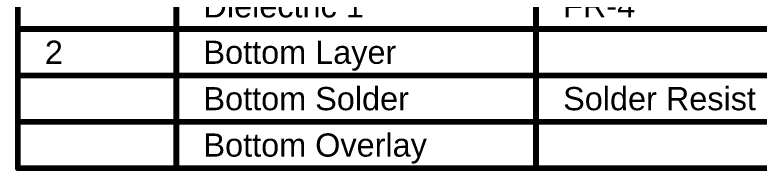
# Model space of a CAD drawing. Header units: inches. Extents: x 0 to 12.7, y -0.1 to 3.5.
# Drawn here: x 1.567 to 3.491, y 1.556 to 1.961 of the extents above; entities that cross this region are included whole.
import ezdxf

# ---------------------------------------------------------------- set-up
doc = ezdxf.new("R2010")
doc.units = ezdxf.units.IN
doc.header["$MEASUREMENT"] = 0
doc.layers.add('Fabrication', color=76, linetype='Continuous')
doc.styles.add('Arial', font='', dxfattribs={"height": 0.2})
doc.styles.get('Arial').set_extended_font_data('Arial')

msp = doc.modelspace()

# ---------------------------------------------------------------- linework, layer by layer
at = {"layer": 'Fabrication'}
for points in [[(1.5743, 1.564, 0.015, 0.015, 0), (1.5743, 2.524, 0.015, 0.015, 0)], [(1.9843, 1.564, 0.015, 0.015, 0), (1.9843, 2.524, 0.015, 0.015, 0)], [(2.914, 1.564, 0.015, 0.015, 0), (2.914, 2.524, 0.015, 0.015, 0)], [(1.5743, 1.924, 0.015, 0.015, 0), (1.9843, 1.924, 0.015, 0.015, 0)], [(1.9843, 1.924, 0.015, 0.015, 0), (2.914, 1.924, 0.015, 0.015, 0)], [(2.914, 1.924, 0.015, 0.015, 0), (3.7738, 1.924, 0.015, 0.015, 0)], [(1.5743, 1.804, 0.015, 0.015, 0), (1.9843, 1.804, 0.015, 0.015, 0)], [(1.9843, 1.804, 0.015, 0.015, 0), (2.914, 1.804, 0.015, 0.015, 0)], [(2.914, 1.804, 0.015, 0.015, 0), (3.7738, 1.804, 0.015, 0.015, 0)], [(1.5743, 1.684, 0.015, 0.015, 0), (1.9843, 1.684, 0.015, 0.015, 0)], [(1.9843, 1.684, 0.015, 0.015, 0), (2.914, 1.684, 0.015, 0.015, 0)], [(2.914, 1.684, 0.015, 0.015, 0), (3.7738, 1.684, 0.015, 0.015, 0)], [(1.5743, 1.564, 0.015, 0.015, 0), (1.9843, 1.564, 0.015, 0.015, 0)], [(1.9843, 1.564, 0.015, 0.015, 0), (2.914, 1.564, 0.015, 0.015, 0)], [(2.914, 1.564, 0.015, 0.015, 0), (3.7738, 1.564, 0.015, 0.015, 0)]]:
    msp.add_lwpolyline(points, format="xyseb", dxfattribs=at)
for points in [[(1.5706, 1.924, 0.0075, 0.0075, 1), (1.5781, 1.924, 0.0075, 0.0075, 1)], [(1.9805, 1.924, 0.0075, 0.0075, 1), (1.988, 1.924, 0.0075, 0.0075, 1)], [(1.9805, 1.924, 0.0075, 0.0075, 1), (1.988, 1.924, 0.0075, 0.0075, 1)], [(2.9103, 1.924, 0.0075, 0.0075, 1), (2.9177, 1.924, 0.0075, 0.0075, 1)], [(2.9103, 1.924, 0.0075, 0.0075, 1), (2.9177, 1.924, 0.0075, 0.0075, 1)], [(1.5706, 1.804, 0.0075, 0.0075, 1), (1.5781, 1.804, 0.0075, 0.0075, 1)], [(1.9805, 1.804, 0.0075, 0.0075, 1), (1.988, 1.804, 0.0075, 0.0075, 1)], [(1.9805, 1.804, 0.0075, 0.0075, 1), (1.988, 1.804, 0.0075, 0.0075, 1)], [(2.9103, 1.804, 0.0075, 0.0075, 1), (2.9177, 1.804, 0.0075, 0.0075, 1)], [(2.9103, 1.804, 0.0075, 0.0075, 1), (2.9177, 1.804, 0.0075, 0.0075, 1)], [(1.5706, 1.684, 0.0075, 0.0075, 1), (1.5781, 1.684, 0.0075, 0.0075, 1)], [(1.9805, 1.684, 0.0075, 0.0075, 1), (1.988, 1.684, 0.0075, 0.0075, 1)], [(1.9805, 1.684, 0.0075, 0.0075, 1), (1.988, 1.684, 0.0075, 0.0075, 1)], [(2.9103, 1.684, 0.0075, 0.0075, 1), (2.9177, 1.684, 0.0075, 0.0075, 1)], [(2.9103, 1.684, 0.0075, 0.0075, 1), (2.9177, 1.684, 0.0075, 0.0075, 1)], [(1.5706, 1.564, 0.0075, 0.0075, 1), (1.5781, 1.564, 0.0075, 0.0075, 1)], [(1.5706, 1.564, 0.0075, 0.0075, 1), (1.5781, 1.564, 0.0075, 0.0075, 1)], [(1.9805, 1.564, 0.0075, 0.0075, 1), (1.988, 1.564, 0.0075, 0.0075, 1)], [(1.9805, 1.564, 0.0075, 0.0075, 1), (1.988, 1.564, 0.0075, 0.0075, 1)], [(1.9805, 1.564, 0.0075, 0.0075, 1), (1.988, 1.564, 0.0075, 0.0075, 1)], [(2.9103, 1.564, 0.0075, 0.0075, 1), (2.9177, 1.564, 0.0075, 0.0075, 1)], [(2.9103, 1.564, 0.0075, 0.0075, 1), (2.9177, 1.564, 0.0075, 0.0075, 1)], [(2.9103, 1.564, 0.0075, 0.0075, 1), (2.9177, 1.564, 0.0075, 0.0075, 1)]]:
    msp.add_lwpolyline(points, format="xyseb", close=True, dxfattribs=at)

# ---------------------------------------------------------------- texts
at = {"layer": 'Fabrication', "style": 'Arial'}
for s, p in [('Dielectric 1', (2.0543, 1.954)), ('FR-4', (2.984, 1.954)), ('2', (1.6443, 1.834)), ('Bottom Layer', (2.0543, 1.834)), ('Bottom Solder', (2.0543, 1.714)), ('Solder Resist', (2.984, 1.714)), ('Bottom Overlay', (2.0543, 1.594))]:
    msp.add_text(s, height=0.06, dxfattribs=at).set_placement(p)

doc.saveas('drawing.dxf')
